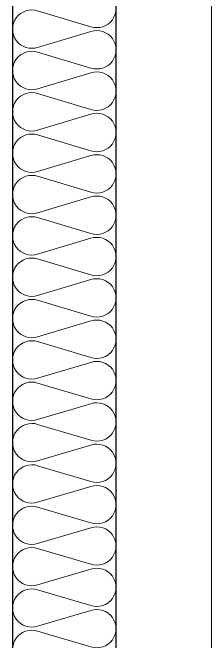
# Model space of a CAD drawing. Header units: millimetres. Extents: x 0 to 420000, y 0 to 297000.
# Drawn here: x 255922 to 256162, y 36488 to 37248 of the extents above; entities that cross this region are included whole.
import ezdxf

# ---------------------------------------------------------------- set-up
doc = ezdxf.new("R2010")
doc.units = ezdxf.units.MM
for name, color, linetype, lineweight in [('A-DWXM-DOOR', 4, 'Continuous', 25), ('A-ELEV-LIN3', 8, 'Continuous', 18), ('A-XXXX-INSL2', 8, 'Continuous', 18)]:
    doc.layers.add(name, color=color, linetype=linetype, lineweight=lineweight)

# ---------------------------------------------------------------- blocks, each defined once
blk = doc.blocks.new('방열도어-양개')
at = {"layer": 'A-DWXM-DOOR'}
for p, q in [((101.99, 77.92), (101.99, 3025.7)), ((226.99, 3025.7), (226.99, 77.92))]:
    blk.add_line(p, q, dxfattribs=at)
at = {"layer": 'A-XXXX-INSL2'}
blk.add_lwpolyline([(196.69, 2005.85, 1.37259), (196.69, 2050), (132.29, 2030.85, -1.37259), (132.29, 2075), (196.69, 2055.85, 1.37259), (196.69, 2100), (132.29, 2080.85, -1.37259), (132.29, 2125), (196.69, 2105.85, 1.37259), (196.69, 2150), (132.29, 2130.85, -1.37259), (132.29, 2175), (196.69, 2155.85, 1.37259), (196.69, 2200), (132.29, 2180.85, -1.37259), (132.29, 2225), (196.69, 2205.85, 1.37259), (196.69, 2250), (132.29, 2230.85, -1.37259), (132.29, 2275), (196.69, 2255.85, 1.37259), (196.69, 2300), (132.29, 2280.85, -1.37259), (132.29, 2325), (196.69, 2305.85, 1.37259), (196.69, 2350), (132.29, 2330.85, -1.37259), (132.29, 2375), (196.69, 2355.85, 1.37259), (196.69, 2400), (132.29, 2380.85, -1.37259), (132.29, 2425), (196.69, 2405.85, 1.37259), (196.69, 2450), (132.29, 2430.85, -1.37259), (132.29, 2475), (196.69, 2455.85, 1.37259), (196.69, 2500), (132.29, 2480.85, -1.37259), (132.29, 2525), (196.69, 2505.85, 1.37259), (196.69, 2550), (132.29, 2530.85, -1.37259), (132.29, 2575), (196.69, 2555.85, 1.37259), (196.69, 2600), (132.29, 2580.85, -1.37259), (132.29, 2625), (196.69, 2605.85, 1.37259), (196.69, 2650), (132.29, 2630.85, -1.37259), (132.29, 2675), (196.69, 2655.85, 1.37259), (196.69, 2700), (132.29, 2680.85, -1.37259), (132.29, 2725), (196.69, 2705.85, 1.37259), (196.69, 2750), (132.29, 2730.85, -1.37259), (132.29, 2775), (196.69, 2755.85, 1.37259), (196.69, 2800), (132.29, 2780.85, -1.37259), (132.29, 2825)], format="xyb", dxfattribs=at)
blk = doc.blocks.new('냉동층(220321)')
at = {"layer": 'A-ELEV-LIN3'}
blk.add_line((4826473.76, -408118.71), (4826473.76, -411118.71), dxfattribs=at)
at = {"xscale": -1}
blk.add_blockref('방열도어-양개', (4826460.42, -411118.71), dxfattribs=at)

msp = doc.modelspace()

# ---------------------------------------------------------------- block references
msp.add_blockref('냉동층(220321)', (-4570311.26, 445568.71))

doc.saveas('drawing.dxf')
